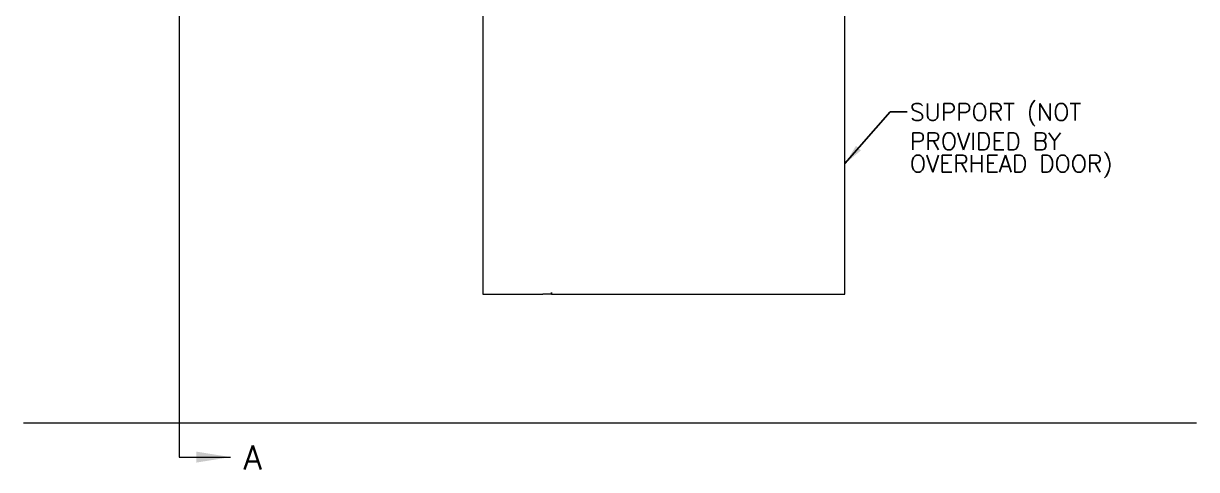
# Model space of a CAD drawing. Header units: inches. Extents: x 28.28 to 36.84, y 9.54 to 18.41.
# Drawn here: x 28.28 to 36.84, y 9.54 to 12.79 of the extents above; entities that cross this region are included whole.
import ezdxf

# ---------------------------------------------------------------- set-up
doc = ezdxf.new("R2010")
doc.units = ezdxf.units.IN
doc.header["$MEASUREMENT"] = 0
doc.layers.add('DIM', color=1, linetype='Continuous')
doc.styles.add('ROMANS', font='romans.shx')
doc.styles.get("Standard").update_dxf_attribs({"font": 'ARIAL.TTF'})
doc.dimstyles.new('SLDDIMSTYLE1', dxfattribs={"dimtxt": 0.15, "dimasz": 0.15, "dimexe": 0, "dimexo": 0.0625, "dimgap": 0.0375, "dimtad": 0, "dimtih": 1, "dimtoh": 1, "dimdec": 0, "dimrnd": 1e-09, "dimzin": 0, "dimdsep": 46, "dimtxsty": 'Standard', "dimsah": 1, "dimcen": 0.09, "dimadec": 0, "dimazin": 0, "dimtfac": 1, "dimtdec": 0, "dimtofl": 0, "dimtmove": 0, "dimatfit": 3, "dimfxl": 0, "dimtolj": 1, "dimtzin": 0, "dimarcsym": 0})

msp = doc.modelspace()

# ---------------------------------------------------------------- linework, layer by layer
at = {"color": 7, "lineweight": 0}
msp.add_line((29.416931, 18.323297), (29.416931, 9.625835), dxfattribs=at)
at = {"color": 7, "linetype": 'Continuous', "lineweight": 15}
for p, q in [((31.632959, 12.875481), (31.632959, 11.052764)), ((34.273585, 11.052764), (34.273585, 12.875481)), ((31.632959, 11.052764), (31.632959, 10.812982)), ((34.273585, 10.812982), (34.273585, 11.052764)), ((31.632959, 10.812982), (32.057961, 10.812982)), ((32.057961, 10.812982), (32.070459, 10.812982)), ((32.13296, 10.812982), (32.070459, 10.812982)), ((32.13296, 10.825016), (32.13296, 10.812982)), ((32.13296, 10.812982), (32.13296, 10.825016)), ((32.13296, 10.812982), (33.773584, 10.812982)), ((33.773584, 10.812982), (34.273585, 10.812982)), ((28.28109, 9.875732), (36.837984, 9.875732))]:
    msp.add_line(p, q, dxfattribs=at)
at = {"color": 7, "linetype": 'Continuous', "lineweight": 0}
msp.add_line((29.416931, 9.625835), (29.791931, 9.625835), dxfattribs=at)
msp.add_solid([(29.791931, 9.625835), (29.541931, 9.665835), (29.541931, 9.585835)], dxfattribs=at)

# ---------------------------------------------------------------- texts
at = {"color": 7, "linetype": 'Continuous', "insert": (29.885975, 9.710298), "char_height": 0.175, "attachment_point": 1, "style": 'ROMANS'}
msp.add_mtext('A', dxfattribs=at)
at = {"layer": 'DIM', "char_height": 0.125, "attachment_point": 1, "style": 'ROMANS'}
for s, insert in [('SUPPORT (NOT', (34.747554, 12.20366)), ('PROVIDED BY', (34.747554, 11.990773)), ('OVERHEAD DOOR)', (34.747554, 11.827331))]:
    msp.add_mtext(s, dxfattribs=dict(at, insert=insert))

# ---------------------------------------------------------------- leaders
at = {"layer": 'DIM'}
msp.add_leader([(34.273585, 11.764923), (34.602719, 12.142781), (34.727719, 12.142781)], dimstyle='SLDDIMSTYLE1', override={"dimscale": 1, "dimgap": 0.0375, "dimtad": 0, "dimclrd": 0}, dxfattribs=at)

doc.saveas('drawing.dxf')
